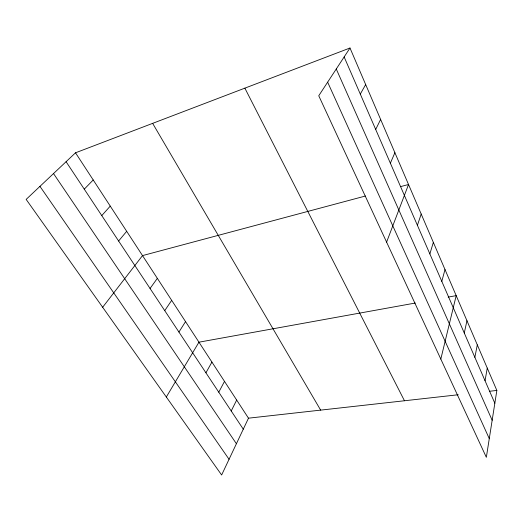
<?xml version="1.0" encoding="UTF-8"?>
<svg xmlns="http://www.w3.org/2000/svg" width="523" height="523" viewBox="0 0 523 523"><rect width="100%" height="100%" fill="white"/><g stroke="black" fill="none" stroke-linecap="round" stroke-linejoin="round"><path stroke-width="0.78" d="M496.85 390.446L486.344 457.305L318.749 95.761L349.998 48.005L496.85 390.446L489.62 391.25M485.043 380.724L487.259 368.074M474.864 357.333L477.296 344.847M464.28 333.014L466.954 320.723M440.817 359.085L456.193 295.639L448.178 297.09M441.804 281.367L445.001 269.541M429.86 253.917L433.351 242.365M417.4 225.282L421.205 214.038M386.602 242.129L408.535 184.495L400.69 186.593M390.374 163.189L394.898 152.696M458.24 394.754L248.484 418.178L221.634 474.995L26.15 199.4L75.515 152.808L349.998 48.005M375.697 129.456L380.626 119.421M231.218 410.986L236.677 400.062M218.777 392.198L224.498 381.378M205.925 372.801L211.926 362.093M360.301 94.088L365.675 84.563M166.321 397.016L198.949 342.186L415.295 303.039M178.931 332.053L185.541 321.612M164.738 310.636L171.681 300.352M150.055 288.474L157.345 278.36M102.652 307.256L142.511 255.603L365.446 196.014M118.616 241.018L126.684 231.31M101.769 215.587L110.261 206.121M84.268 189.169L93.218 179.971M39.957 186.371L229.054 459.299M53.516 173.571L236.409 443.733M66.081 161.712L243.28 429.187M75.515 152.808L248.484 418.178M152.638 123.363L320.651 410.117M244.862 88.145L404.469 400.762M327.64 82.17L489.28 438.634M336.263 68.997L492.163 420.27M344.141 56.955L494.836 403.24"/></g></svg>
